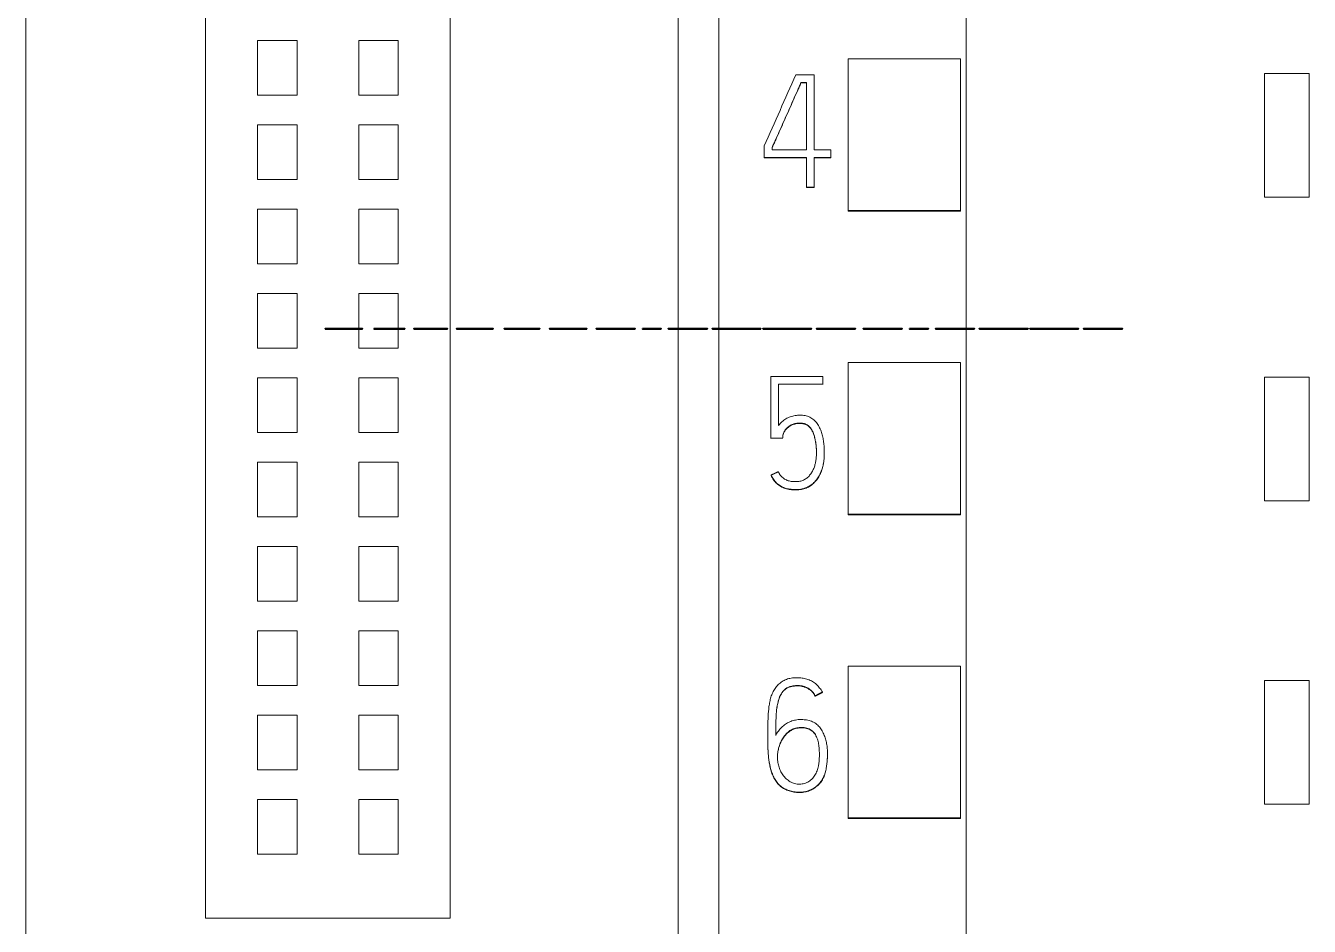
# Model space of a CAD drawing. Header units: millimetres. Extents: x 0 to 594, y 0 to 420.
# Drawn here: x 94.43 to 117.25, y 265.63 to 281.65 of the extents above; entities that cross this region are included whole.
import ezdxf

# ---------------------------------------------------------------- set-up
doc = ezdxf.new("R2010")
doc.units = ezdxf.units.MM
doc.layers.add('1', color=7, linetype='Continuous')
doc.layers.add('66', color=7, linetype='Continuous')

msp = doc.modelspace()

# ---------------------------------------------------------------- linework, layer by layer
at = {"layer": '1', "color": 7, "linetype": 'Continuous', "lineweight": 13}
for p, q in [((106.753, 360.281), (106.753, 246.863)), ((111.153, 358.001), (111.153, 249.185)), ((94.428, 299.853), (94.428, 262.501)), ((106.028, 296.044), (106.028, 262.474)), ((97.628, 295.726), (97.628, 265.776)), ((101.978, 265.776), (101.978, 295.726)), ((98.553, 280.413), (98.553, 281.388)), ((98.553, 281.388), (99.253, 281.388)), ((99.253, 281.388), (99.253, 280.413)), ((100.353, 281.388), (101.053, 281.388)), ((100.353, 280.413), (100.353, 281.388)), ((101.053, 281.388), (101.053, 280.413)), ((109.053, 278.362), (109.053, 281.063)), ((111.053, 281.063), (109.053, 281.063)), ((111.053, 278.362), (111.053, 281.063)), ((108.121, 280.775), (108.451, 280.775)), ((108.451, 280.775), (108.451, 279.445)), ((116.453, 278.601), (116.453, 280.801)), ((116.453, 280.801), (117.253, 280.801)), ((117.253, 280.801), (117.253, 278.601)), ((108.213, 280.637), (108.213, 280.631)), ((108.31, 280.637), (108.213, 280.637)), ((108.213, 280.631), (108.31, 280.631)), ((108.31, 279.445), (108.31, 280.637)), ((99.253, 280.413), (98.553, 280.413)), ((101.053, 280.413), (100.353, 280.413)), ((98.553, 279.888), (99.253, 279.888)), ((98.553, 278.913), (98.553, 279.888)), ((99.253, 279.888), (99.253, 278.913)), ((100.353, 279.888), (101.053, 279.888)), ((100.353, 278.913), (100.353, 279.888)), ((101.053, 279.888), (101.053, 278.913)), ((107.561, 279.306), (107.561, 279.511)), ((107.699, 279.481), (107.699, 279.445)), ((107.699, 279.445), (108.31, 279.445)), ((108.451, 279.445), (108.745, 279.445)), ((108.745, 279.445), (108.745, 279.306)), ((107.561, 279.306), (107.561, 279.3)), ((108.31, 279.306), (107.561, 279.306)), ((107.561, 279.3), (108.31, 279.3)), ((108.31, 278.776), (108.31, 279.306)), ((108.451, 279.306), (108.451, 278.776)), ((108.745, 279.306), (108.451, 279.306)), ((108.451, 279.3), (108.745, 279.3)), ((108.745, 279.306), (108.745, 279.3)), ((99.253, 278.913), (98.553, 278.913)), ((101.053, 278.913), (100.353, 278.913)), ((108.31, 278.776), (108.31, 278.77)), ((108.451, 278.776), (108.31, 278.776)), ((108.31, 278.77), (108.451, 278.77)), ((108.451, 278.776), (108.451, 278.77)), ((117.253, 278.601), (116.453, 278.601)), ((98.553, 277.413), (98.553, 278.388)), ((98.553, 278.388), (99.253, 278.388)), ((99.253, 278.388), (99.253, 277.413)), ((100.353, 277.413), (100.353, 278.388)), ((100.353, 278.388), (101.053, 278.388)), ((101.053, 278.388), (101.053, 277.413)), ((109.053, 278.35), (109.053, 278.362)), ((111.053, 278.362), (109.053, 278.362)), ((111.053, 278.35), (109.053, 278.35)), ((111.053, 278.35), (111.053, 278.362)), ((99.253, 277.413), (98.553, 277.413)), ((101.053, 277.413), (100.353, 277.413)), ((98.553, 275.913), (98.553, 276.888)), ((98.553, 276.888), (99.253, 276.888)), ((99.253, 276.888), (99.253, 275.913)), ((100.353, 275.913), (100.353, 276.888)), ((100.353, 276.888), (101.053, 276.888)), ((101.053, 276.888), (101.053, 275.913)), ((99.253, 275.913), (98.553, 275.913)), ((101.053, 275.913), (100.353, 275.913)), ((109.053, 272.96), (109.053, 275.661)), ((111.053, 275.661), (109.053, 275.661)), ((111.053, 272.96), (111.053, 275.661)), ((98.553, 274.413), (98.553, 275.388)), ((98.553, 275.388), (99.253, 275.388)), ((99.253, 275.388), (99.253, 274.413)), ((100.353, 275.388), (101.053, 275.388)), ((100.353, 274.413), (100.353, 275.388)), ((101.053, 275.388), (101.053, 274.413)), ((107.677, 275.413), (107.677, 274.315)), ((108.601, 275.413), (107.677, 275.413)), ((107.816, 274.537), (107.816, 275.275)), ((107.816, 275.275), (108.601, 275.275)), ((108.601, 275.275), (108.601, 275.413)), ((108.601, 275.275), (108.601, 275.268)), ((116.453, 273.201), (116.453, 275.401)), ((116.453, 275.401), (117.253, 275.401)), ((117.253, 275.401), (117.253, 273.201)), ((99.253, 274.413), (98.553, 274.413)), ((101.053, 274.413), (100.353, 274.413)), ((107.677, 274.315), (107.677, 274.309)), ((107.677, 274.315), (107.888, 274.315)), ((107.888, 274.315), (107.888, 274.309)), ((108.629, 274.05), (108.629, 274.056)), ((98.553, 273.888), (99.253, 273.888)), ((98.553, 272.913), (98.553, 273.888)), ((99.253, 273.888), (99.253, 272.913)), ((100.353, 273.888), (101.053, 273.888)), ((100.353, 272.913), (100.353, 273.888)), ((101.053, 273.888), (101.053, 272.913)), ((107.683, 273.658), (107.683, 273.651)), ((117.253, 273.201), (116.453, 273.201)), ((99.253, 272.913), (98.553, 272.913)), ((101.053, 272.913), (100.353, 272.913)), ((109.053, 272.95), (109.053, 272.96)), ((111.053, 272.96), (109.053, 272.96)), ((111.053, 272.95), (109.053, 272.95)), ((111.053, 272.95), (111.053, 272.96)), ((98.553, 271.413), (98.553, 272.388)), ((98.553, 272.388), (99.253, 272.388)), ((99.253, 272.388), (99.253, 271.413)), ((100.353, 271.413), (100.353, 272.388)), ((100.353, 272.388), (101.053, 272.388)), ((101.053, 272.388), (101.053, 271.413)), ((99.253, 271.413), (98.553, 271.413)), ((101.053, 271.413), (100.353, 271.413)), ((98.553, 269.913), (98.553, 270.888)), ((98.553, 270.888), (99.253, 270.888)), ((99.253, 270.888), (99.253, 269.913)), ((100.353, 269.913), (100.353, 270.888)), ((100.353, 270.888), (101.053, 270.888)), ((101.053, 270.888), (101.053, 269.913)), ((109.053, 267.559), (109.053, 270.26)), ((111.053, 270.26), (109.053, 270.26)), ((111.053, 267.559), (111.053, 270.26)), ((99.253, 269.913), (98.553, 269.913)), ((101.053, 269.913), (100.353, 269.913)), ((108.594, 269.798), (108.594, 269.791)), ((116.453, 270.001), (117.253, 270.001)), ((116.453, 267.801), (116.453, 270.001)), ((117.253, 270.001), (117.253, 267.801)), ((108.466, 269.731), (108.466, 269.725)), ((98.553, 268.413), (98.553, 269.388)), ((98.553, 269.388), (99.253, 269.388)), ((99.253, 269.388), (99.253, 268.413)), ((100.353, 268.413), (100.353, 269.388)), ((100.353, 269.388), (101.053, 269.388)), ((101.053, 269.388), (101.053, 268.413)), ((107.623, 268.991), (107.623, 268.985)), ((108.686, 268.691), (108.686, 268.697)), ((99.253, 268.413), (98.553, 268.413)), ((101.053, 268.413), (100.353, 268.413)), ((98.553, 266.913), (98.553, 267.888)), ((98.553, 267.888), (99.253, 267.888)), ((99.253, 267.888), (99.253, 266.913)), ((100.353, 266.913), (100.353, 267.888)), ((100.353, 267.888), (101.053, 267.888)), ((101.053, 267.888), (101.053, 266.913)), ((117.253, 267.801), (116.453, 267.801)), ((109.053, 267.55), (109.053, 267.559)), ((111.053, 267.559), (109.053, 267.559)), ((111.053, 267.55), (109.053, 267.55)), ((111.053, 267.55), (111.053, 267.559)), ((99.253, 266.913), (98.553, 266.913)), ((101.053, 266.913), (100.353, 266.913)), ((97.628, 265.776), (101.978, 265.776))]:
    msp.add_line(p, q, dxfattribs=at)
msp.add_ellipse((117.818, 240.409), major_axis=(443.484, 1002.434), ratio=0.022999, start_param=1.540694, end_param=1.541956, dxfattribs=at)
for points, knots in [([(108.213, 280.637), (108.202, 280.613), (108.192, 280.589), (108.17, 280.54), (108.16, 280.516), (108.128, 280.444), (108.107, 280.396), (108.064, 280.299), (108.043, 280.251), (108, 280.154), (107.979, 280.106), (107.936, 280.01), (107.914, 279.962), (107.872, 279.866), (107.85, 279.817), (107.807, 279.721), (107.786, 279.673), (107.754, 279.601), (107.743, 279.577), (107.727, 279.541), (107.721, 279.529), (107.71, 279.505), (107.705, 279.493), (107.699, 279.481)], [0, 0, 0, 0, 0.0625, 0.0625, 0.125, 0.125, 0.25, 0.25, 0.375, 0.375, 0.5, 0.5, 0.625, 0.625, 0.75, 0.75, 0.875, 0.875, 0.9375, 0.9375, 0.96875, 0.96875, 1, 1, 1, 1]), ([(107.699, 279.475), (107.705, 279.486), (107.71, 279.498), (107.721, 279.522), (107.727, 279.535), (107.743, 279.571), (107.754, 279.595), (107.786, 279.667), (107.807, 279.715), (107.85, 279.811), (107.872, 279.859), (107.914, 279.956), (107.936, 280.004), (107.979, 280.1), (108, 280.148), (108.043, 280.245), (108.064, 280.293), (108.107, 280.389), (108.128, 280.438), (108.16, 280.51), (108.17, 280.534), (108.192, 280.582), (108.202, 280.606), (108.213, 280.631)], [0, 0, 0, 0, 0.03125, 0.03125, 0.0625, 0.0625, 0.125, 0.125, 0.25, 0.25, 0.375, 0.375, 0.5, 0.5, 0.625, 0.625, 0.75, 0.75, 0.875, 0.875, 0.9375, 0.9375, 1, 1, 1, 1]), ([(107.683, 273.658), (107.695, 273.631), (107.709, 273.606), (107.733, 273.57), (107.741, 273.558), (107.76, 273.536), (107.77, 273.525), (107.792, 273.506), (107.803, 273.496), (107.826, 273.479), (107.838, 273.471), (107.863, 273.456), (107.876, 273.449), (107.903, 273.437), (107.916, 273.432), (107.944, 273.422), (107.958, 273.418), (107.986, 273.411), (108, 273.409), (108.029, 273.405), (108.044, 273.404), (108.066, 273.402), (108.073, 273.402), (108.088, 273.401), (108.095, 273.401), (108.117, 273.4), (108.132, 273.4), (108.161, 273.4), (108.176, 273.401), (108.205, 273.405), (108.219, 273.407), (108.248, 273.413), (108.262, 273.417), (108.304, 273.431), (108.331, 273.443), (108.37, 273.465), (108.382, 273.473), (108.406, 273.49), (108.417, 273.499), (108.439, 273.518), (108.45, 273.528), (108.47, 273.55), (108.479, 273.561), (108.506, 273.596), (108.522, 273.621), (108.543, 273.659), (108.55, 273.672), (108.562, 273.699), (108.568, 273.712), (108.584, 273.753), (108.593, 273.781), (108.608, 273.838), (108.614, 273.866), (108.62, 273.909), (108.622, 273.924), (108.625, 273.953), (108.626, 273.968), (108.628, 274.012), (108.629, 274.041), (108.628, 274.099), (108.626, 274.158), (108.621, 274.216), (108.613, 274.274), (108.608, 274.302), (108.599, 274.345), (108.595, 274.36), (108.588, 274.388), (108.583, 274.402), (108.57, 274.444), (108.559, 274.472), (108.539, 274.511), (108.532, 274.524), (108.517, 274.55), (108.51, 274.562), (108.484, 274.597), (108.465, 274.619), (108.42, 274.659), (108.396, 274.675), (108.356, 274.695), (108.342, 274.7), (108.314, 274.709), (108.3, 274.713), (108.271, 274.718), (108.256, 274.72), (108.226, 274.723), (108.212, 274.723), (108.182, 274.722), (108.168, 274.722), (108.139, 274.719), (108.124, 274.718), (108.095, 274.713), (108.081, 274.71), (108.052, 274.703), (108.038, 274.699), (108.01, 274.689), (107.996, 274.684), (107.97, 274.671), (107.957, 274.664), (107.932, 274.649), (107.919, 274.641), (107.896, 274.623), (107.884, 274.613), (107.863, 274.593), (107.853, 274.583), (107.834, 274.561), (107.824, 274.549), (107.816, 274.537)], [0, 0, 0, 0, 0.03125, 0.03125, 0.046875, 0.046875, 0.0625, 0.0625, 0.078125, 0.078125, 0.09375, 0.09375, 0.109375, 0.109375, 0.125, 0.125, 0.140625, 0.140625, 0.15625, 0.15625, 0.171875, 0.171875, 0.179688, 0.179688, 0.1875, 0.1875, 0.203125, 0.203125, 0.21875, 0.21875, 0.234375, 0.234375, 0.25, 0.25, 0.28125, 0.28125, 0.296875, 0.296875, 0.3125, 0.3125, 0.328125, 0.328125, 0.34375, 0.34375, 0.375, 0.375, 0.390625, 0.390625, 0.40625, 0.40625, 0.4375, 0.4375, 0.46875, 0.46875, 0.484375, 0.484375, 0.5, 0.5, 0.53125, 0.53125, 0.5625, 0.59375, 0.59375, 0.625, 0.625, 0.640625, 0.640625, 0.65625, 0.65625, 0.6875, 0.6875, 0.703125, 0.703125, 0.71875, 0.71875, 0.75, 0.75, 0.78125, 0.78125, 0.796875, 0.796875, 0.8125, 0.8125, 0.828125, 0.828125, 0.84375, 0.84375, 0.859375, 0.859375, 0.875, 0.875, 0.890625, 0.890625, 0.90625, 0.90625, 0.921875, 0.921875, 0.9375, 0.9375, 0.953125, 0.953125, 0.96875, 0.96875, 0.984375, 0.984375, 1, 1, 1, 1]), ([(107.888, 274.315), (107.889, 274.338), (107.892, 274.361), (107.901, 274.395), (107.905, 274.406), (107.914, 274.427), (107.919, 274.437), (107.931, 274.457), (107.938, 274.466), (107.953, 274.484), (107.961, 274.492), (107.978, 274.508), (107.987, 274.515), (108.006, 274.528), (108.016, 274.535), (108.036, 274.546), (108.046, 274.551), (108.067, 274.56), (108.078, 274.564), (108.112, 274.574), (108.134, 274.578), (108.169, 274.581), (108.18, 274.582), (108.204, 274.581), (108.215, 274.581), (108.238, 274.579), (108.249, 274.577), (108.266, 274.573), (108.272, 274.572), (108.283, 274.569), (108.289, 274.567), (108.305, 274.561), (108.316, 274.556), (108.335, 274.544), (108.345, 274.537), (108.362, 274.521), (108.37, 274.513), (108.384, 274.495), (108.391, 274.485), (108.41, 274.456), (108.42, 274.435), (108.438, 274.393), (108.445, 274.371), (108.465, 274.304), (108.474, 274.26), (108.483, 274.191), (108.485, 274.168), (108.488, 274.122), (108.489, 274.099), (108.49, 274.03), (108.488, 273.985), (108.479, 273.916), (108.476, 273.894), (108.468, 273.86), (108.465, 273.849), (108.459, 273.826), (108.456, 273.815), (108.445, 273.782), (108.436, 273.761), (108.42, 273.73), (108.415, 273.72), (108.403, 273.7), (108.396, 273.69), (108.376, 273.662), (108.361, 273.644), (108.337, 273.62), (108.328, 273.612), (108.31, 273.598), (108.3, 273.591), (108.281, 273.579), (108.27, 273.573), (108.249, 273.564), (108.238, 273.56), (108.205, 273.549), (108.182, 273.545), (108.147, 273.542), (108.136, 273.541), (108.113, 273.541), (108.101, 273.541), (108.066, 273.542), (108.043, 273.544), (108.009, 273.551), (107.998, 273.554), (107.976, 273.561), (107.965, 273.566), (107.933, 273.58), (107.913, 273.592), (107.886, 273.614), (107.877, 273.621), (107.861, 273.638), (107.845, 273.655), (107.832, 273.675), (107.821, 273.695), (107.815, 273.705), (107.81, 273.716)], [0, 0, 0, 0, 0.03125, 0.03125, 0.046875, 0.046875, 0.0625, 0.0625, 0.078125, 0.078125, 0.09375, 0.09375, 0.109375, 0.109375, 0.125, 0.125, 0.140625, 0.140625, 0.15625, 0.15625, 0.1875, 0.1875, 0.203125, 0.203125, 0.21875, 0.21875, 0.234375, 0.234375, 0.242187, 0.242187, 0.25, 0.25, 0.265625, 0.265625, 0.28125, 0.28125, 0.296875, 0.296875, 0.3125, 0.3125, 0.34375, 0.34375, 0.375, 0.375, 0.4375, 0.4375, 0.46875, 0.46875, 0.5, 0.5, 0.5625, 0.5625, 0.59375, 0.59375, 0.609375, 0.609375, 0.625, 0.625, 0.65625, 0.65625, 0.671875, 0.671875, 0.6875, 0.6875, 0.71875, 0.71875, 0.734375, 0.734375, 0.75, 0.75, 0.765625, 0.765625, 0.78125, 0.78125, 0.8125, 0.8125, 0.828125, 0.828125, 0.84375, 0.84375, 0.875, 0.875, 0.890625, 0.890625, 0.90625, 0.90625, 0.9375, 0.9375, 0.953125, 0.953125, 0.96875, 0.984375, 0.984375, 1, 1, 1, 1]), ([(108.489, 274.052), (108.489, 274.058), (108.489, 274.063), (108.489, 274.092), (108.488, 274.115), (108.485, 274.161), (108.483, 274.183), (108.477, 274.229), (108.474, 274.252), (108.464, 274.297), (108.459, 274.32), (108.449, 274.353), (108.445, 274.364), (108.438, 274.386), (108.434, 274.397), (108.42, 274.429), (108.41, 274.449), (108.392, 274.479), (108.385, 274.488), (108.37, 274.506), (108.362, 274.515), (108.345, 274.53), (108.336, 274.537), (108.316, 274.549), (108.306, 274.554), (108.284, 274.563), (108.273, 274.566), (108.25, 274.571), (108.239, 274.572), (108.216, 274.575), (108.204, 274.575), (108.181, 274.575), (108.169, 274.575), (108.146, 274.573), (108.135, 274.571), (108.112, 274.567), (108.09, 274.562), (108.068, 274.554), (108.047, 274.545), (108.036, 274.54), (108.006, 274.523), (107.987, 274.51), (107.962, 274.486), (107.954, 274.478), (107.939, 274.46), (107.932, 274.451), (107.919, 274.431), (107.914, 274.421), (107.905, 274.4), (107.901, 274.389), (107.895, 274.366), (107.893, 274.355), (107.889, 274.332), (107.888, 274.32), (107.888, 274.309)], [0, 0, 0, 0, 0.015899, 0.015899, 0.077406, 0.077406, 0.138912, 0.138912, 0.200418, 0.200418, 0.261925, 0.261925, 0.292678, 0.292678, 0.323431, 0.323431, 0.384937, 0.384937, 0.41569, 0.41569, 0.446443, 0.446443, 0.477197, 0.477197, 0.50795, 0.50795, 0.538703, 0.538703, 0.569456, 0.569456, 0.600209, 0.600209, 0.630962, 0.630962, 0.661715, 0.661715, 0.692469, 0.723222, 0.723222, 0.753975, 0.753975, 0.815481, 0.815481, 0.846234, 0.846234, 0.876987, 0.876987, 0.907741, 0.907741, 0.938494, 0.938494, 0.969247, 0.969247, 1, 1, 1, 1]), ([(108.629, 274.05), (108.629, 274.028), (108.628, 274.007), (108.626, 273.956), (108.623, 273.928), (108.617, 273.884), (108.615, 273.87), (108.61, 273.841), (108.606, 273.826), (108.596, 273.784), (108.587, 273.756), (108.566, 273.701), (108.554, 273.674), (108.527, 273.622), (108.511, 273.597), (108.485, 273.562), (108.476, 273.551), (108.456, 273.529), (108.446, 273.518), (108.413, 273.488), (108.39, 273.47), (108.352, 273.448), (108.339, 273.441), (108.312, 273.429), (108.298, 273.423), (108.257, 273.409), (108.228, 273.402), (108.184, 273.396), (108.169, 273.395), (108.14, 273.393), (108.125, 273.393), (108.096, 273.394), (108.081, 273.395), (108.052, 273.397), (108.038, 273.398), (108.008, 273.401), (107.994, 273.404), (107.965, 273.41), (107.951, 273.414), (107.923, 273.423), (107.909, 273.428), (107.882, 273.44), (107.869, 273.447), (107.843, 273.462), (107.831, 273.47), (107.807, 273.487), (107.795, 273.497), (107.773, 273.516), (107.763, 273.527), (107.744, 273.549), (107.735, 273.561), (107.709, 273.598), (107.695, 273.624), (107.683, 273.651)], [0, 0, 0, 0, 0.044434, 0.044434, 0.104157, 0.104157, 0.134018, 0.134018, 0.16388, 0.16388, 0.223602, 0.223602, 0.283325, 0.283325, 0.343048, 0.343048, 0.37291, 0.37291, 0.402771, 0.402771, 0.462494, 0.462494, 0.492355, 0.492355, 0.522217, 0.522217, 0.58194, 0.58194, 0.611801, 0.611801, 0.641663, 0.641663, 0.671524, 0.671524, 0.701386, 0.701386, 0.731247, 0.731247, 0.761108, 0.761108, 0.79097, 0.79097, 0.820831, 0.820831, 0.850693, 0.850693, 0.880554, 0.880554, 0.910416, 0.910416, 0.940277, 0.940277, 1, 1, 1, 1]), ([(108.594, 269.798), (108.579, 269.823), (108.563, 269.847), (108.537, 269.881), (108.528, 269.892), (108.508, 269.913), (108.498, 269.924), (108.465, 269.953), (108.442, 269.97), (108.405, 269.992), (108.392, 269.998), (108.365, 270.01), (108.352, 270.016), (108.311, 270.03), (108.283, 270.037), (108.24, 270.045), (108.226, 270.047), (108.197, 270.051), (108.183, 270.052), (108.139, 270.054), (108.111, 270.054), (108.068, 270.05), (108.053, 270.048), (108.025, 270.043), (108.011, 270.04), (107.968, 270.029), (107.941, 270.019), (107.903, 269.999), (107.89, 269.992), (107.866, 269.976), (107.854, 269.967), (107.82, 269.94), (107.799, 269.92), (107.771, 269.887), (107.762, 269.875), (107.745, 269.852), (107.737, 269.84), (107.716, 269.802), (107.704, 269.776), (107.683, 269.721), (107.675, 269.694), (107.661, 269.638), (107.656, 269.61), (107.647, 269.553), (107.643, 269.525), (107.634, 269.439), (107.63, 269.382), (107.626, 269.267), (107.625, 269.209), (107.622, 269.037), (107.621, 268.921), (107.627, 268.778), (107.628, 268.749), (107.632, 268.692), (107.635, 268.664), (107.644, 268.578), (107.653, 268.521), (107.67, 268.451), (107.673, 268.437), (107.681, 268.409), (107.686, 268.395), (107.699, 268.354), (107.71, 268.327), (107.728, 268.288), (107.735, 268.275), (107.749, 268.249), (107.756, 268.237), (107.78, 268.2), (107.798, 268.177), (107.828, 268.146), (107.839, 268.136), (107.861, 268.118), (107.873, 268.109), (107.909, 268.085), (107.935, 268.071), (107.975, 268.054), (107.989, 268.049), (108.017, 268.04), (108.031, 268.036), (108.073, 268.026), (108.101, 268.021), (108.144, 268.017), (108.159, 268.016), (108.188, 268.016), (108.203, 268.016), (108.246, 268.019), (108.274, 268.024), (108.316, 268.034), (108.33, 268.038), (108.358, 268.048), (108.372, 268.053), (108.411, 268.071), (108.437, 268.085), (108.472, 268.11), (108.484, 268.118), (108.507, 268.137), (108.517, 268.147), (108.548, 268.178), (108.566, 268.2), (108.59, 268.237), (108.597, 268.249), (108.61, 268.275), (108.616, 268.289), (108.633, 268.329), (108.642, 268.356), (108.653, 268.398), (108.656, 268.412), (108.662, 268.441), (108.664, 268.455), (108.671, 268.498), (108.675, 268.527), (108.684, 268.613), (108.687, 268.671), (108.685, 268.757), (108.683, 268.785), (108.676, 268.843), (108.671, 268.872), (108.659, 268.929), (108.652, 268.957), (108.634, 269.013), (108.623, 269.04), (108.598, 269.093), (108.584, 269.119), (108.551, 269.166), (108.532, 269.189), (108.5, 269.219), (108.488, 269.228), (108.464, 269.245), (108.452, 269.253), (108.426, 269.266), (108.413, 269.273), (108.385, 269.283), (108.371, 269.288), (108.329, 269.299), (108.3, 269.304), (108.256, 269.308), (108.241, 269.309), (108.212, 269.31), (108.197, 269.309), (108.154, 269.307), (108.125, 269.303), (108.081, 269.293), (108.067, 269.289), (108.04, 269.28), (108.026, 269.274), (107.987, 269.257), (107.961, 269.242), (107.925, 269.217), (107.913, 269.208), (107.89, 269.19), (107.879, 269.18), (107.848, 269.15), (107.829, 269.128), (107.794, 269.08), (107.778, 269.055), (107.765, 269.029)], [0, 0, 0, 0, 0.015625, 0.015625, 0.023438, 0.023438, 0.03125, 0.03125, 0.046875, 0.046875, 0.054688, 0.054688, 0.0625, 0.0625, 0.078125, 0.078125, 0.085938, 0.085938, 0.09375, 0.09375, 0.109375, 0.109375, 0.117188, 0.117188, 0.125, 0.125, 0.140625, 0.140625, 0.148438, 0.148438, 0.15625, 0.15625, 0.171875, 0.171875, 0.179688, 0.179688, 0.1875, 0.1875, 0.203125, 0.203125, 0.21875, 0.21875, 0.234375, 0.234375, 0.25, 0.25, 0.28125, 0.28125, 0.3125, 0.3125, 0.375, 0.375, 0.390625, 0.390625, 0.40625, 0.40625, 0.4375, 0.4375, 0.445313, 0.445313, 0.453125, 0.453125, 0.46875, 0.46875, 0.476563, 0.476563, 0.484375, 0.484375, 0.5, 0.5, 0.507813, 0.507813, 0.515625, 0.515625, 0.53125, 0.53125, 0.539063, 0.539063, 0.546875, 0.546875, 0.5625, 0.5625, 0.570313, 0.570313, 0.578125, 0.578125, 0.59375, 0.59375, 0.601563, 0.601563, 0.609375, 0.609375, 0.625, 0.625, 0.632813, 0.632813, 0.640625, 0.640625, 0.65625, 0.65625, 0.664063, 0.664063, 0.671875, 0.671875, 0.6875, 0.6875, 0.695313, 0.695313, 0.703125, 0.703125, 0.71875, 0.71875, 0.75, 0.75, 0.765625, 0.765625, 0.78125, 0.78125, 0.796875, 0.796875, 0.8125, 0.8125, 0.828125, 0.828125, 0.84375, 0.84375, 0.851563, 0.851563, 0.859375, 0.859375, 0.867188, 0.867188, 0.875, 0.875, 0.890625, 0.890625, 0.898438, 0.898438, 0.90625, 0.90625, 0.921875, 0.921875, 0.929688, 0.929688, 0.9375, 0.9375, 0.953125, 0.953125, 0.960938, 0.960938, 0.96875, 0.96875, 0.984375, 0.984375, 1, 1, 1, 1]), ([(107.765, 269.029), (107.764, 269.09), (107.765, 269.151), (107.767, 269.243), (107.768, 269.273), (107.771, 269.334), (107.772, 269.365), (107.776, 269.426), (107.778, 269.456), (107.785, 269.516), (107.789, 269.547), (107.798, 269.592), (107.802, 269.607), (107.809, 269.637), (107.813, 269.652), (107.827, 269.696), (107.839, 269.725), (107.857, 269.759), (107.861, 269.765), (107.869, 269.779), (107.874, 269.785), (107.887, 269.804), (107.897, 269.816), (107.913, 269.833), (107.919, 269.838), (107.93, 269.849), (107.936, 269.854), (107.955, 269.867), (107.969, 269.875), (107.989, 269.885), (107.997, 269.888), (108.011, 269.894), (108.019, 269.896), (108.041, 269.903), (108.056, 269.906), (108.087, 269.911), (108.102, 269.912), (108.133, 269.914), (108.149, 269.914), (108.18, 269.913), (108.195, 269.912), (108.226, 269.908), (108.248, 269.903), (108.27, 269.897), (108.285, 269.892), (108.292, 269.889), (108.314, 269.88), (108.328, 269.873), (108.355, 269.858), (108.368, 269.849), (108.386, 269.835), (108.392, 269.829), (108.403, 269.819), (108.409, 269.813), (108.424, 269.796), (108.434, 269.784), (108.452, 269.759), (108.459, 269.745), (108.466, 269.731)], [0, 0, 0, 0, 0.125, 0.125, 0.1875, 0.1875, 0.25, 0.25, 0.3125, 0.3125, 0.375, 0.375, 0.40625, 0.40625, 0.4375, 0.4375, 0.5, 0.5, 0.515625, 0.515625, 0.53125, 0.53125, 0.5625, 0.5625, 0.578125, 0.578125, 0.59375, 0.59375, 0.625, 0.625, 0.640625, 0.640625, 0.65625, 0.65625, 0.6875, 0.6875, 0.71875, 0.71875, 0.75, 0.75, 0.78125, 0.78125, 0.8125, 0.828125, 0.828125, 0.84375, 0.84375, 0.875, 0.875, 0.90625, 0.90625, 0.921875, 0.921875, 0.9375, 0.9375, 0.96875, 0.96875, 1, 1, 1, 1]), ([(108.466, 269.725), (108.453, 269.753), (108.435, 269.778), (108.409, 269.806), (108.404, 269.812), (108.393, 269.823), (108.387, 269.828), (108.369, 269.842), (108.343, 269.86), (108.315, 269.873), (108.287, 269.885), (108.272, 269.89), (108.242, 269.898), (108.227, 269.901), (108.197, 269.906), (108.181, 269.907), (108.135, 269.909), (108.104, 269.907), (108.058, 269.9), (108.043, 269.897), (108.013, 269.889), (107.999, 269.883), (107.978, 269.873), (107.971, 269.87), (107.957, 269.862), (107.951, 269.858), (107.932, 269.844), (107.914, 269.829), (107.899, 269.812), (107.889, 269.8), (107.884, 269.794), (107.87, 269.775), (107.862, 269.762), (107.847, 269.735), (107.841, 269.721), (107.829, 269.692), (107.824, 269.678), (107.809, 269.633), (107.802, 269.604), (107.79, 269.544), (107.785, 269.513), (107.778, 269.453), (107.776, 269.422), (107.772, 269.361), (107.771, 269.33), (107.768, 269.269), (107.767, 269.238), (107.765, 269.146), (107.764, 269.084), (107.765, 269.023)], [0, 0, 0, 0, 0.0625, 0.0625, 0.078125, 0.078125, 0.09375, 0.09375, 0.125, 0.15625, 0.15625, 0.1875, 0.1875, 0.21875, 0.21875, 0.25, 0.25, 0.3125, 0.3125, 0.34375, 0.34375, 0.375, 0.375, 0.390625, 0.390625, 0.40625, 0.40625, 0.4375, 0.453125, 0.453125, 0.46875, 0.46875, 0.5, 0.5, 0.53125, 0.53125, 0.5625, 0.5625, 0.625, 0.625, 0.6875, 0.6875, 0.75, 0.75, 0.8125, 0.8125, 0.875, 0.875, 1, 1, 1, 1]), ([(108.037, 269.123), (108.063, 269.138), (108.091, 269.148), (108.133, 269.159), (108.148, 269.162), (108.177, 269.166), (108.207, 269.168), (108.236, 269.168), (108.265, 269.166), (108.28, 269.165), (108.309, 269.16), (108.323, 269.156), (108.351, 269.147), (108.365, 269.141), (108.391, 269.127), (108.403, 269.118), (108.425, 269.099), (108.435, 269.088), (108.454, 269.065), (108.462, 269.053), (108.477, 269.028), (108.484, 269.015), (108.502, 268.974), (108.511, 268.947), (108.522, 268.904), (108.525, 268.89), (108.53, 268.861), (108.532, 268.846), (108.537, 268.803), (108.539, 268.774), (108.541, 268.715), (108.542, 268.686), (108.54, 268.599), (108.535, 268.541), (108.517, 268.455), (108.51, 268.426), (108.495, 268.385), (108.489, 268.371), (108.477, 268.344), (108.47, 268.331), (108.447, 268.294), (108.428, 268.271), (108.402, 268.245), (108.396, 268.24), (108.385, 268.231), (108.38, 268.226), (108.362, 268.213), (108.35, 268.205), (108.324, 268.191), (108.311, 268.185), (108.283, 268.174), (108.255, 268.166), (108.226, 268.161), (108.197, 268.159), (108.182, 268.159), (108.152, 268.16), (108.138, 268.162), (108.109, 268.167), (108.095, 268.171), (108.053, 268.185), (108.027, 268.199), (107.99, 268.224), (107.978, 268.233), (107.956, 268.252), (107.935, 268.272), (107.915, 268.294), (107.897, 268.317), (107.888, 268.329), (107.864, 268.366), (107.85, 268.391), (107.833, 268.432), (107.828, 268.446), (107.819, 268.474), (107.815, 268.488), (107.805, 268.531), (107.801, 268.56), (107.797, 268.603), (107.796, 268.618), (107.796, 268.647), (107.796, 268.662), (107.799, 268.706), (107.802, 268.735), (107.813, 268.792), (107.82, 268.821), (107.835, 268.862), (107.84, 268.876), (107.851, 268.903), (107.858, 268.916), (107.878, 268.955), (107.893, 268.98), (107.918, 269.015), (107.927, 269.027), (107.946, 269.049), (107.957, 269.06), (107.988, 269.091), (108.012, 269.109), (108.037, 269.123)], [0, 0, 0, 0, 0.03125, 0.03125, 0.046875, 0.046875, 0.0625, 0.078125, 0.078125, 0.09375, 0.09375, 0.109375, 0.109375, 0.125, 0.125, 0.140625, 0.140625, 0.15625, 0.15625, 0.171875, 0.171875, 0.1875, 0.1875, 0.21875, 0.21875, 0.234375, 0.234375, 0.25, 0.25, 0.28125, 0.28125, 0.3125, 0.3125, 0.375, 0.375, 0.40625, 0.40625, 0.421875, 0.421875, 0.4375, 0.4375, 0.46875, 0.46875, 0.476563, 0.476563, 0.484375, 0.484375, 0.5, 0.5, 0.515625, 0.515625, 0.53125, 0.546875, 0.546875, 0.5625, 0.5625, 0.578125, 0.578125, 0.59375, 0.59375, 0.625, 0.625, 0.640625, 0.640625, 0.65625, 0.671875, 0.671875, 0.6875, 0.6875, 0.71875, 0.71875, 0.734375, 0.734375, 0.75, 0.75, 0.78125, 0.78125, 0.796875, 0.796875, 0.8125, 0.8125, 0.84375, 0.84375, 0.875, 0.875, 0.890625, 0.890625, 0.90625, 0.90625, 0.9375, 0.9375, 0.953125, 0.953125, 0.96875, 0.96875, 1, 1, 1, 1]), ([(108.037, 269.117), (108.012, 269.102), (107.989, 269.084), (107.957, 269.054), (107.947, 269.043), (107.928, 269.021), (107.919, 269.009), (107.893, 268.974), (107.878, 268.949), (107.857, 268.91), (107.851, 268.897), (107.84, 268.87), (107.835, 268.856), (107.82, 268.814), (107.813, 268.786), (107.805, 268.743), (107.802, 268.729), (107.799, 268.699), (107.798, 268.685), (107.796, 268.659), (107.796, 268.649), (107.796, 268.638)], [0, 0, 0, 0, 0.157109, 0.157109, 0.235664, 0.235664, 0.314218, 0.314218, 0.471328, 0.471328, 0.549882, 0.549882, 0.628437, 0.628437, 0.785546, 0.785546, 0.864101, 0.864101, 0.942655, 0.942655, 1, 1, 1, 1]), ([(108.458, 269.052), (108.454, 269.059), (108.449, 269.065), (108.434, 269.083), (108.424, 269.094), (108.407, 269.108), (108.401, 269.113), (108.389, 269.121), (108.383, 269.125), (108.364, 269.135), (108.35, 269.141), (108.322, 269.15), (108.308, 269.154), (108.279, 269.159), (108.265, 269.16), (108.236, 269.162), (108.221, 269.162), (108.177, 269.16), (108.148, 269.156), (108.105, 269.146), (108.091, 269.141), (108.07, 269.133), (108.064, 269.13), (108.05, 269.124), (108.044, 269.121), (108.037, 269.117)], [0, 0, 0, 0, 0.053658, 0.053658, 0.148292, 0.148292, 0.195609, 0.195609, 0.242926, 0.242926, 0.33756, 0.33756, 0.432195, 0.432195, 0.526829, 0.526829, 0.621463, 0.621463, 0.810732, 0.810732, 0.905366, 0.905366, 0.952683, 0.952683, 1, 1, 1, 1]), ([(108.686, 268.692), (108.686, 268.645), (108.683, 268.599), (108.675, 268.524), (108.672, 268.496), (108.665, 268.453), (108.662, 268.438), (108.657, 268.41), (108.653, 268.396), (108.643, 268.353), (108.634, 268.326), (108.618, 268.285), (108.612, 268.272), (108.598, 268.246), (108.591, 268.233), (108.568, 268.196), (108.55, 268.174), (108.52, 268.143), (108.509, 268.133), (108.487, 268.114), (108.475, 268.105), (108.439, 268.08), (108.414, 268.066), (108.374, 268.048), (108.361, 268.043), (108.333, 268.033), (108.319, 268.029), (108.277, 268.018), (108.248, 268.014), (108.205, 268.01), (108.19, 268.01), (108.161, 268.01), (108.147, 268.011), (108.103, 268.015), (108.075, 268.019), (108.032, 268.03), (108.018, 268.034), (107.991, 268.043), (107.977, 268.048), (107.937, 268.064), (107.912, 268.078), (107.881, 268.097), (107.875, 268.101), (107.863, 268.11), (107.858, 268.115), (107.841, 268.128), (107.83, 268.138), (107.799, 268.169), (107.782, 268.192), (107.758, 268.228), (107.75, 268.241), (107.736, 268.266), (107.729, 268.279), (107.711, 268.318), (107.7, 268.345), (107.682, 268.4), (107.674, 268.428), (107.66, 268.484), (107.654, 268.513), (107.645, 268.57), (107.637, 268.627), (107.632, 268.684), (107.629, 268.741), (107.627, 268.77), (107.623, 268.861), (107.623, 268.923), (107.623, 268.985)], [0, 0, 0, 0, 0.061997, 0.061997, 0.100843, 0.100843, 0.120266, 0.120266, 0.139688, 0.139688, 0.178534, 0.178534, 0.197957, 0.197957, 0.217379, 0.217379, 0.256225, 0.256225, 0.275648, 0.275648, 0.295071, 0.295071, 0.333916, 0.333916, 0.353339, 0.353339, 0.372762, 0.372762, 0.411607, 0.411607, 0.43103, 0.43103, 0.450453, 0.450453, 0.489298, 0.489298, 0.508721, 0.508721, 0.528144, 0.528144, 0.566989, 0.566989, 0.5767, 0.5767, 0.586412, 0.586412, 0.605835, 0.605835, 0.64468, 0.64468, 0.664103, 0.664103, 0.683526, 0.683526, 0.722371, 0.722371, 0.761217, 0.761217, 0.800062, 0.800062, 0.838908, 0.877753, 0.877753, 0.916599, 0.916599, 1, 1, 1, 1])]:
    msp.add_open_spline(points, degree=3, knots=knots, dxfattribs=at)
for points, weights in [([(107.81, 273.716), (107.747, 273.687), (107.683, 273.658)], [0.500000107308, 0.499999892692, 0.500000107308]), ([(108.466, 269.731), (108.53, 269.764), (108.594, 269.798)], [0.499999757695, 0.500000242305, 0.499999757695]), ([(108.594, 269.791), (108.53, 269.758), (108.466, 269.725)], [0.500000044612, 0.499999955388, 0.500000044612])]:
    msp.add_rational_spline(points, weights, degree=2, dxfattribs=at)
at = {"layer": '66', "color": 7, "linetype": 'Continuous', "lineweight": 50}
for points, knots in [([(100.328, 276.261), (100.33, 276.261), (100.332, 276.261), (100.334, 276.261), (100.298, 276.261), (100.276, 276.261), (100.184, 276.261), (100.11, 276.261), (100.046, 276.261), (99.958, 276.261), (99.888, 276.261), (99.781, 276.261), (99.754, 276.261), (99.754, 276.261), (99.777, 276.261), (99.877, 276.261), (99.964, 276.261), (100.182, 276.261), (100.261, 276.261), (100.384, 276.261), (100.415, 276.261), (100.415, 276.261), (100.373, 276.261), (100.239, 276.261), (100.182, 276.261), (100.021, 276.261), (99.941, 276.261), (99.88, 276.261), (99.892, 276.261), (99.921, 276.261), (100.033, 276.261), (100.133, 276.261), (100.282, 276.261), (100.303, 276.261), (100.328, 276.261)], [0, 0, 0, 0, 0.010991, 0.010991, 0.010991, 0.018587, 0.018587, 0.105127, 0.105127, 0.105127, 0.18587, 0.18587, 0.273503, 0.273503, 0.346938, 0.346938, 0.435628, 0.435628, 0.506463, 0.506463, 0.57745, 0.57745, 0.665184, 0.665184, 0.717801, 0.717801, 0.802348, 0.802348, 0.802348, 0.876554, 0.876554, 0.987962, 0.987962, 1, 1, 1, 1]), ([(99.935, 276.261), (99.975, 276.261), (100.027, 276.261), (100.154, 276.261), (100.205, 276.261), (100.244, 276.261), (100.28, 276.261), (100.298, 276.261), (100.298, 276.261), (100.279, 276.261), (100.24, 276.261), (100.202, 276.261), (100.151, 276.261), (100.024, 276.261), (99.973, 276.261), (99.896, 276.261), (99.877, 276.261), (99.877, 276.261), (99.896, 276.261), (99.935, 276.261)], [0, 0, 0, 0, 0.125796, 0.125796, 0.249003, 0.249003, 0.249003, 0.378129, 0.378129, 0.509197, 0.509197, 0.509197, 0.63137, 0.63137, 0.755597, 0.755597, 0.879854, 0.879854, 1, 1, 1, 1]), ([(100.619, 276.261), (100.619, 276.261), (100.619, 276.261), (100.619, 276.261), (100.802, 276.261), (100.985, 276.261), (101.168, 276.261), (101.168, 276.261), (101.168, 276.261), (101.168, 276.261), (101.023, 276.261), (100.879, 276.261), (100.734, 276.261), (100.734, 276.261), (100.734, 276.261), (100.734, 276.261), (100.865, 276.261), (100.995, 276.261), (101.126, 276.261), (101.126, 276.261), (101.126, 276.261), (101.126, 276.261), (100.995, 276.261), (100.865, 276.261), (100.734, 276.261), (100.734, 276.261), (100.734, 276.261), (100.734, 276.261), (100.872, 276.261), (101.009, 276.261), (101.146, 276.261), (101.146, 276.261), (101.146, 276.261), (101.146, 276.261), (100.97, 276.261), (100.795, 276.261), (100.619, 276.261)], [0, 0, 0, 0, 0.21251, 0.21251, 0.21251, 0.329171, 0.329171, 0.329171, 0.349421, 0.349421, 0.349421, 0.441501, 0.441501, 0.441501, 0.5189, 0.5189, 0.5189, 0.602149, 0.602149, 0.602149, 0.622398, 0.622398, 0.622398, 0.705647, 0.705647, 0.705647, 0.780009, 0.780009, 0.780009, 0.867589, 0.867589, 0.867589, 0.887839, 0.887839, 0.887839, 1, 1, 1, 1]), ([(101.356, 276.261), (101.351, 276.261), (101.346, 276.261), (101.341, 276.261), (101.434, 276.261), (101.519, 276.261), (101.694, 276.261), (101.773, 276.261), (101.896, 276.261), (101.927, 276.261), (101.927, 276.261), (101.901, 276.261), (101.827, 276.261), (101.801, 276.261), (101.773, 276.261), (101.744, 276.261), (101.703, 276.261), (101.574, 276.261), (101.524, 276.261), (101.468, 276.261), (101.454, 276.261), (101.454, 276.261), (101.473, 276.261), (101.546, 276.261), (101.591, 276.261), (101.712, 276.261), (101.783, 276.261), (101.857, 276.261), (101.865, 276.261), (101.873, 276.261), (101.881, 276.261), (101.79, 276.261), (101.711, 276.261), (101.593, 276.261), (101.546, 276.261), (101.451, 276.261), (101.413, 276.261), (101.349, 276.261), (101.331, 276.261), (101.331, 276.261), (101.357, 276.261), (101.408, 276.261), (101.428, 276.261), (101.45, 276.261), (101.5, 276.261), (101.542, 276.261), (101.682, 276.261), (101.735, 276.261), (101.76, 276.261), (101.79, 276.261), (101.804, 276.261), (101.804, 276.261), (101.787, 276.261), (101.714, 276.261), (101.664, 276.261), (101.529, 276.261), (101.447, 276.261), (101.356, 276.261)], [0, 0, 0, 0, 0.016409, 0.016409, 0.016409, 0.058225, 0.058225, 0.111721, 0.111721, 0.167922, 0.167922, 0.218101, 0.218101, 0.238646, 0.238646, 0.238646, 0.267196, 0.267196, 0.3048, 0.3048, 0.342404, 0.342404, 0.386356, 0.386356, 0.429009, 0.429009, 0.484244, 0.484244, 0.484244, 0.508937, 0.508937, 0.508937, 0.565074, 0.565074, 0.607508, 0.607508, 0.654788, 0.654788, 0.718615, 0.718615, 0.789618, 0.789618, 0.789618, 0.810403, 0.810403, 0.831095, 0.831095, 0.860135, 0.860135, 0.860135, 0.891325, 0.891325, 0.924863, 0.924863, 0.960516, 0.960516, 1, 1, 1, 1]), ([(102.178, 276.261), (102.221, 276.261), (102.263, 276.261), (102.306, 276.261), (102.45, 276.261), (102.595, 276.261), (102.74, 276.261), (102.74, 276.261), (102.74, 276.261), (102.74, 276.261), (102.523, 276.261), (102.307, 276.261), (102.09, 276.261), (102.09, 276.261), (102.09, 276.261), (102.09, 276.261), (102.267, 276.261), (102.444, 276.261), (102.621, 276.261), (102.473, 276.261), (102.326, 276.261), (102.178, 276.261)], [0, 0, 0, 0, 0.036215, 0.036215, 0.036215, 0.322246, 0.322246, 0.322246, 0.349407, 0.349407, 0.349407, 0.534482, 0.534482, 0.534482, 0.561643, 0.561643, 0.561643, 0.712917, 0.712917, 0.712917, 1, 1, 1, 1]), ([(102.984, 276.261), (102.97, 276.261), (102.955, 276.261), (102.941, 276.261), (103.028, 276.261), (103.116, 276.261), (103.302, 276.261), (103.385, 276.261), (103.45, 276.261), (103.528, 276.261), (103.567, 276.261), (103.567, 276.261), (103.536, 276.261), (103.417, 276.261), (103.34, 276.261), (103.193, 276.261), (103.141, 276.261), (103.085, 276.261), (103.089, 276.261), (103.093, 276.261), (103.097, 276.261), (103.239, 276.261), (103.381, 276.261), (103.524, 276.261), (103.524, 276.261), (103.524, 276.261), (103.524, 276.261), (103.344, 276.261), (103.164, 276.261), (102.984, 276.261), (102.979, 276.261), (102.974, 276.261), (102.969, 276.261), (103.063, 276.261), (103.148, 276.261), (103.298, 276.261), (103.355, 276.261), (103.431, 276.261), (103.45, 276.261), (103.449, 276.261), (103.428, 276.261), (103.385, 276.261), (103.338, 276.261), (103.277, 276.261), (103.132, 276.261), (103.06, 276.261), (102.984, 276.261)], [0, 0, 0, 0, 0.020196, 0.020196, 0.020196, 0.073566, 0.073566, 0.134214, 0.134214, 0.134214, 0.195453, 0.195453, 0.251514, 0.251514, 0.303335, 0.303335, 0.329668, 0.329668, 0.329668, 0.389918, 0.389918, 0.389918, 0.477765, 0.477765, 0.477765, 0.497395, 0.497395, 0.497395, 0.608635, 0.608635, 0.608635, 0.713812, 0.713812, 0.713812, 0.768046, 0.768046, 0.819122, 0.819122, 0.864375, 0.864375, 0.916877, 0.916877, 0.916877, 0.960794, 0.960794, 1, 1, 1, 1]), ([(103.83, 276.261), (103.829, 276.261), (103.827, 276.261), (103.825, 276.261), (103.858, 276.261), (103.879, 276.261), (103.974, 276.261), (104.048, 276.261), (104.201, 276.261), (104.27, 276.261), (104.377, 276.261), (104.404, 276.261), (104.404, 276.261), (104.362, 276.261), (104.225, 276.261), (104.156, 276.261), (103.977, 276.261), (103.898, 276.261), (103.774, 276.261), (103.744, 276.261), (103.744, 276.261), (103.786, 276.261), (103.92, 276.261), (103.976, 276.261), (104.137, 276.261), (104.217, 276.261), (104.279, 276.261), (104.266, 276.261), (104.237, 276.261), (104.125, 276.261), (104.025, 276.261), (103.874, 276.261), (103.854, 276.261), (103.83, 276.261)], [0, 0, 0, 0, 0.010188, 0.010188, 0.010188, 0.017208, 0.017208, 0.074632, 0.074632, 0.154044, 0.154044, 0.239952, 0.239952, 0.340578, 0.340578, 0.405729, 0.405729, 0.481946, 0.481946, 0.558492, 0.558492, 0.652891, 0.652891, 0.709724, 0.709724, 0.800802, 0.800802, 0.800802, 0.87479, 0.87479, 0.986381, 0.986381, 1, 1, 1, 1]), ([(103.919, 276.261), (103.957, 276.261), (104.008, 276.261), (104.133, 276.261), (104.185, 276.261), (104.262, 276.261), (104.281, 276.261), (104.281, 276.261), (104.262, 276.261), (104.183, 276.261), (104.131, 276.261), (104.003, 276.261), (103.953, 276.261), (103.879, 276.261), (103.861, 276.261), (103.861, 276.261), (103.88, 276.261), (103.919, 276.261)], [0, 0, 0, 0, 0.129265, 0.129265, 0.259625, 0.259625, 0.387846, 0.387846, 0.510472, 0.510472, 0.636446, 0.636446, 0.760864, 0.760864, 0.878421, 0.878421, 1, 1, 1, 1]), ([(105.179, 276.261), (105.121, 276.261), (105.035, 276.261), (104.69, 276.261), (104.575, 276.261), (104.575, 276.261), (104.603, 276.261), (104.716, 276.261), (104.803, 276.261), (105.048, 276.261), (105.141, 276.261), (105.242, 276.261), (105.263, 276.261), (105.263, 276.261), (105.235, 276.261), (105.179, 276.261)], [0, 0, 0, 0, 0.124815, 0.124815, 0.371879, 0.371879, 0.499452, 0.499452, 0.627025, 0.627025, 0.768837, 0.768837, 0.877113, 0.877113, 1, 1, 1, 1]), ([(104.732, 276.261), (104.768, 276.261), (104.831, 276.261), (105, 276.261), (105.059, 276.261), (105.129, 276.261), (105.146, 276.261), (105.146, 276.261), (105.133, 276.261), (105.069, 276.261), (105.007, 276.261), (104.838, 276.261), (104.779, 276.261), (104.709, 276.261), (104.692, 276.261), (104.692, 276.261), (104.705, 276.261), (104.732, 276.261)], [0, 0, 0, 0, 0.148649, 0.148649, 0.283946, 0.283946, 0.397779, 0.397779, 0.501147, 0.501147, 0.64939, 0.64939, 0.785131, 0.785131, 0.900096, 0.900096, 1, 1, 1, 1]), ([(105.394, 276.261), (105.394, 276.261), (105.394, 276.261), (105.394, 276.261), (105.505, 276.261), (105.616, 276.261), (105.727, 276.261), (105.727, 276.261), (105.727, 276.261), (105.727, 276.261), (105.616, 276.261), (105.505, 276.261), (105.394, 276.261)], [0, 0, 0, 0, 0.104454, 0.104454, 0.104454, 0.5, 0.5, 0.5, 0.604454, 0.604454, 0.604454, 1, 1, 1, 1]), ([(106.461, 276.261), (106.404, 276.261), (106.318, 276.261), (105.972, 276.261), (105.857, 276.261), (105.857, 276.261), (105.886, 276.261), (105.998, 276.261), (106.085, 276.261), (106.33, 276.261), (106.424, 276.261), (106.524, 276.261), (106.546, 276.261), (106.546, 276.261), (106.517, 276.261), (106.461, 276.261)], [0, 0, 0, 0, 0.124815, 0.124815, 0.371879, 0.371879, 0.499452, 0.499452, 0.627025, 0.627025, 0.768837, 0.768837, 0.877113, 0.877113, 1, 1, 1, 1]), ([(106.014, 276.261), (106.051, 276.261), (106.113, 276.261), (106.282, 276.261), (106.342, 276.261), (106.412, 276.261), (106.428, 276.261), (106.428, 276.261), (106.415, 276.261), (106.351, 276.261), (106.289, 276.261), (106.121, 276.261), (106.061, 276.261), (105.991, 276.261), (105.975, 276.261), (105.975, 276.261), (105.988, 276.261), (106.014, 276.261)], [0, 0, 0, 0, 0.148649, 0.148649, 0.283946, 0.283946, 0.397779, 0.397779, 0.501147, 0.501147, 0.64939, 0.64939, 0.785131, 0.785131, 0.900096, 0.900096, 1, 1, 1, 1]), ([(106.879, 276.261), (107.003, 276.261), (107.127, 276.261), (107.251, 276.261), (107.292, 276.261), (107.333, 276.261), (107.374, 276.261), (107.416, 276.261), (107.457, 276.261), (107.499, 276.261), (107.379, 276.261), (107.26, 276.261), (107.14, 276.261), (107.092, 276.261), (107.043, 276.261), (106.994, 276.261), (106.876, 276.261), (106.757, 276.261), (106.638, 276.261), (106.678, 276.261), (106.717, 276.261), (106.756, 276.261), (106.797, 276.261), (106.838, 276.261), (106.879, 276.261)], [0, 0, 0, 0, 0.102754, 0.102754, 0.102754, 0.205071, 0.205071, 0.205071, 0.239517, 0.239517, 0.239517, 0.532428, 0.532428, 0.532428, 0.572713, 0.572713, 0.572713, 0.865353, 0.865353, 0.865353, 0.897683, 0.897683, 0.897683, 1, 1, 1, 1]), ([(107.127, 276.261), (107.157, 276.261), (107.187, 276.261), (107.217, 276.261), (107.115, 276.261), (107.014, 276.261), (106.913, 276.261), (106.944, 276.261), (106.974, 276.261), (107.029, 276.261), (107.049, 276.261), (107.066, 276.261), (107.085, 276.261), (107.105, 276.261), (107.127, 276.261)], [0, 0, 0, 0, 0.214674, 0.214674, 0.214674, 0.449143, 0.449143, 0.449143, 0.663766, 0.663766, 0.840009, 0.840009, 0.840009, 1, 1, 1, 1]), ([(107.779, 276.261), (107.903, 276.261), (108.027, 276.261), (108.152, 276.261), (108.193, 276.261), (108.234, 276.261), (108.275, 276.261), (108.316, 276.261), (108.358, 276.261), (108.399, 276.261), (108.28, 276.261), (108.16, 276.261), (108.041, 276.261), (107.992, 276.261), (107.943, 276.261), (107.895, 276.261), (107.776, 276.261), (107.658, 276.261), (107.539, 276.261), (107.578, 276.261), (107.617, 276.261), (107.656, 276.261), (107.697, 276.261), (107.738, 276.261), (107.779, 276.261)], [0, 0, 0, 0, 0.102754, 0.102754, 0.102754, 0.205071, 0.205071, 0.205071, 0.239517, 0.239517, 0.239517, 0.532428, 0.532428, 0.532428, 0.572713, 0.572713, 0.572713, 0.865353, 0.865353, 0.865353, 0.897683, 0.897683, 0.897683, 1, 1, 1, 1]), ([(108.028, 276.261), (108.058, 276.261), (108.087, 276.261), (108.117, 276.261), (108.016, 276.261), (107.915, 276.261), (107.814, 276.261), (107.844, 276.261), (107.874, 276.261), (107.93, 276.261), (107.95, 276.261), (107.967, 276.261), (107.985, 276.261), (108.006, 276.261), (108.028, 276.261)], [0, 0, 0, 0, 0.214674, 0.214674, 0.214674, 0.449143, 0.449143, 0.449143, 0.663766, 0.663766, 0.840009, 0.840009, 0.840009, 1, 1, 1, 1]), ([(109.095, 276.261), (109.037, 276.261), (108.951, 276.261), (108.606, 276.261), (108.491, 276.261), (108.491, 276.261), (108.519, 276.261), (108.632, 276.261), (108.719, 276.261), (108.964, 276.261), (109.057, 276.261), (109.158, 276.261), (109.179, 276.261), (109.179, 276.261), (109.151, 276.261), (109.095, 276.261)], [0, 0, 0, 0, 0.124815, 0.124815, 0.371879, 0.371879, 0.499452, 0.499452, 0.627025, 0.627025, 0.768837, 0.768837, 0.877113, 0.877113, 1, 1, 1, 1]), ([(108.648, 276.261), (108.685, 276.261), (108.747, 276.261), (108.916, 276.261), (108.975, 276.261), (109.045, 276.261), (109.062, 276.261), (109.062, 276.261), (109.049, 276.261), (108.985, 276.261), (108.923, 276.261), (108.754, 276.261), (108.695, 276.261), (108.625, 276.261), (108.608, 276.261), (108.608, 276.261), (108.621, 276.261), (108.648, 276.261)], [0, 0, 0, 0, 0.148649, 0.148649, 0.283946, 0.283946, 0.397779, 0.397779, 0.501147, 0.501147, 0.64939, 0.64939, 0.785131, 0.785131, 0.900096, 0.900096, 1, 1, 1, 1]), ([(109.927, 276.261), (109.87, 276.261), (109.784, 276.261), (109.439, 276.261), (109.324, 276.261), (109.324, 276.261), (109.352, 276.261), (109.465, 276.261), (109.551, 276.261), (109.797, 276.261), (109.89, 276.261), (109.991, 276.261), (110.012, 276.261), (110.012, 276.261), (109.984, 276.261), (109.927, 276.261)], [0, 0, 0, 0, 0.124815, 0.124815, 0.371879, 0.371879, 0.499452, 0.499452, 0.627025, 0.627025, 0.768837, 0.768837, 0.877113, 0.877113, 1, 1, 1, 1]), ([(109.48, 276.261), (109.517, 276.261), (109.58, 276.261), (109.749, 276.261), (109.808, 276.261), (109.878, 276.261), (109.895, 276.261), (109.895, 276.261), (109.881, 276.261), (109.818, 276.261), (109.755, 276.261), (109.587, 276.261), (109.528, 276.261), (109.457, 276.261), (109.441, 276.261), (109.441, 276.261), (109.454, 276.261), (109.48, 276.261)], [0, 0, 0, 0, 0.148649, 0.148649, 0.283946, 0.283946, 0.397779, 0.397779, 0.501147, 0.501147, 0.64939, 0.64939, 0.785131, 0.785131, 0.900096, 0.900096, 1, 1, 1, 1]), ([(110.142, 276.261), (110.142, 276.261), (110.142, 276.261), (110.142, 276.261), (110.254, 276.261), (110.365, 276.261), (110.476, 276.261), (110.476, 276.261), (110.476, 276.261), (110.476, 276.261), (110.365, 276.261), (110.254, 276.261), (110.142, 276.261)], [0, 0, 0, 0, 0.104454, 0.104454, 0.104454, 0.5, 0.5, 0.5, 0.604454, 0.604454, 0.604454, 1, 1, 1, 1]), ([(111.21, 276.261), (111.153, 276.261), (111.066, 276.261), (110.721, 276.261), (110.606, 276.261), (110.606, 276.261), (110.635, 276.261), (110.747, 276.261), (110.834, 276.261), (111.079, 276.261), (111.172, 276.261), (111.273, 276.261), (111.294, 276.261), (111.294, 276.261), (111.266, 276.261), (111.21, 276.261)], [0, 0, 0, 0, 0.124815, 0.124815, 0.371879, 0.371879, 0.499452, 0.499452, 0.627025, 0.627025, 0.768837, 0.768837, 0.877113, 0.877113, 1, 1, 1, 1]), ([(110.763, 276.261), (110.8, 276.261), (110.862, 276.261), (111.031, 276.261), (111.09, 276.261), (111.16, 276.261), (111.177, 276.261), (111.177, 276.261), (111.164, 276.261), (111.1, 276.261), (111.038, 276.261), (110.87, 276.261), (110.81, 276.261), (110.74, 276.261), (110.723, 276.261), (110.723, 276.261), (110.736, 276.261), (110.763, 276.261)], [0, 0, 0, 0, 0.148649, 0.148649, 0.283946, 0.283946, 0.397779, 0.397779, 0.501147, 0.501147, 0.64939, 0.64939, 0.785131, 0.785131, 0.900096, 0.900096, 1, 1, 1, 1]), ([(111.627, 276.261), (111.752, 276.261), (111.876, 276.261), (112, 276.261), (112.041, 276.261), (112.082, 276.261), (112.123, 276.261), (112.165, 276.261), (112.206, 276.261), (112.248, 276.261), (112.128, 276.261), (112.009, 276.261), (111.889, 276.261), (111.84, 276.261), (111.792, 276.261), (111.743, 276.261), (111.624, 276.261), (111.506, 276.261), (111.387, 276.261), (111.426, 276.261), (111.465, 276.261), (111.505, 276.261), (111.545, 276.261), (111.586, 276.261), (111.627, 276.261)], [0, 0, 0, 0, 0.102754, 0.102754, 0.102754, 0.205071, 0.205071, 0.205071, 0.239517, 0.239517, 0.239517, 0.532428, 0.532428, 0.532428, 0.572713, 0.572713, 0.572713, 0.865353, 0.865353, 0.865353, 0.897683, 0.897683, 0.897683, 1, 1, 1, 1]), ([(111.876, 276.261), (111.906, 276.261), (111.936, 276.261), (111.965, 276.261), (111.864, 276.261), (111.763, 276.261), (111.662, 276.261), (111.692, 276.261), (111.723, 276.261), (111.778, 276.261), (111.798, 276.261), (111.815, 276.261), (111.834, 276.261), (111.854, 276.261), (111.876, 276.261)], [0, 0, 0, 0, 0.214674, 0.214674, 0.214674, 0.449143, 0.449143, 0.449143, 0.663766, 0.663766, 0.840009, 0.840009, 0.840009, 1, 1, 1, 1]), ([(112.528, 276.261), (112.652, 276.261), (112.776, 276.261), (112.901, 276.261), (112.941, 276.261), (112.982, 276.261), (113.023, 276.261), (113.065, 276.261), (113.107, 276.261), (113.148, 276.261), (113.029, 276.261), (112.909, 276.261), (112.79, 276.261), (112.741, 276.261), (112.692, 276.261), (112.644, 276.261), (112.525, 276.261), (112.406, 276.261), (112.288, 276.261), (112.327, 276.261), (112.366, 276.261), (112.405, 276.261), (112.446, 276.261), (112.487, 276.261), (112.528, 276.261)], [0, 0, 0, 0, 0.102754, 0.102754, 0.102754, 0.205071, 0.205071, 0.205071, 0.239517, 0.239517, 0.239517, 0.532428, 0.532428, 0.532428, 0.572713, 0.572713, 0.572713, 0.865353, 0.865353, 0.865353, 0.897683, 0.897683, 0.897683, 1, 1, 1, 1]), ([(112.777, 276.261), (112.807, 276.261), (112.836, 276.261), (112.866, 276.261), (112.765, 276.261), (112.664, 276.261), (112.563, 276.261), (112.593, 276.261), (112.623, 276.261), (112.678, 276.261), (112.699, 276.261), (112.716, 276.261), (112.734, 276.261), (112.754, 276.261), (112.777, 276.261)], [0, 0, 0, 0, 0.214674, 0.214674, 0.214674, 0.449143, 0.449143, 0.449143, 0.663766, 0.663766, 0.840009, 0.840009, 0.840009, 1, 1, 1, 1]), ([(113.843, 276.261), (113.786, 276.261), (113.7, 276.261), (113.355, 276.261), (113.24, 276.261), (113.24, 276.261), (113.268, 276.261), (113.381, 276.261), (113.467, 276.261), (113.713, 276.261), (113.806, 276.261), (113.907, 276.261), (113.928, 276.261), (113.928, 276.261), (113.9, 276.261), (113.843, 276.261)], [0, 0, 0, 0, 0.124815, 0.124815, 0.371879, 0.371879, 0.499452, 0.499452, 0.627025, 0.627025, 0.768837, 0.768837, 0.877113, 0.877113, 1, 1, 1, 1]), ([(113.397, 276.261), (113.433, 276.261), (113.496, 276.261), (113.665, 276.261), (113.724, 276.261), (113.794, 276.261), (113.811, 276.261), (113.811, 276.261), (113.798, 276.261), (113.734, 276.261), (113.672, 276.261), (113.503, 276.261), (113.444, 276.261), (113.374, 276.261), (113.357, 276.261), (113.357, 276.261), (113.37, 276.261), (113.397, 276.261)], [0, 0, 0, 0, 0.148649, 0.148649, 0.283946, 0.283946, 0.397779, 0.397779, 0.501147, 0.501147, 0.64939, 0.64939, 0.785131, 0.785131, 0.900096, 0.900096, 1, 1, 1, 1])]:
    msp.add_open_spline(points, degree=3, knots=knots, dxfattribs=at)

doc.saveas('drawing.dxf')
